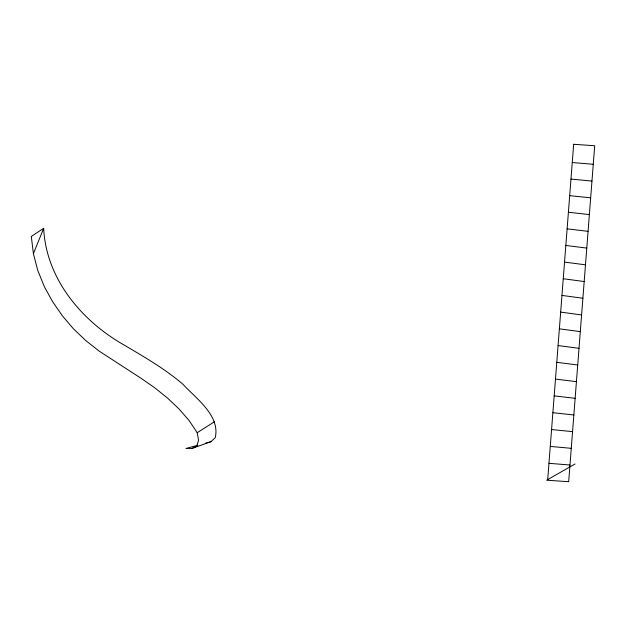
<?xml version="1.0" encoding="UTF-8"?>
<svg xmlns="http://www.w3.org/2000/svg" width="626" height="626" viewBox="0 0 626 626"><rect width="100%" height="100%" fill="white"/><g stroke="black" fill="none" stroke-linecap="round" stroke-linejoin="round"><path stroke-width="0.94" d="M33.405 253.655L43.671 228.287L31.3 236.456L33.405 253.655L37.771 270.471L44.297 286.544L52.584 301.662L62.295 315.723L73.32 328.666L85.621 340.442L99.049 351.037L141.476 378.558L154.88 387.909L167.471 398.011L179.044 408.966L189.146 420.602L197.198 432.699L198.552 440.235L196.83 445.955L192.127 448.419L185.945 448.466L197.722 445.274M192.127 448.419L210.946 441.698L215.227 437.723C220.477 415.664 196.063 398.543 183.019 384.317C165.436 369.238 145.349 357.595 125.497 345.826C82.421 321.905 46.081 279.251 43.671 228.287M197.198 432.699L214.515 421.721M546.623 480.22L575.051 463.976M205.821 443.075L210.946 441.698M548.971 463.31L569.981 465.008M572.258 162.533L593.26 164.286M550.277 446.416L571.272 448.318M570.975 179.083L591.953 181.078M551.584 429.546L572.563 431.643M569.691 195.656L590.654 197.847M552.883 412.706L573.854 414.975M568.408 212.253L589.356 214.601M554.19 395.89L575.145 398.308M567.125 228.85L588.057 231.346M555.489 379.098L576.436 381.641M565.841 245.462L586.765 248.092M556.788 362.321L577.728 364.974M564.55 262.091L585.466 264.821M558.079 345.568L579.019 348.306M563.259 278.742L584.175 281.543M559.378 328.83L580.31 331.623M561.968 295.417L582.884 298.25M560.669 312.108L581.601 314.941M573.666 144.285L547.648 480.252L568.682 481.715L594.7 145.748L573.666 144.285"/></g></svg>
